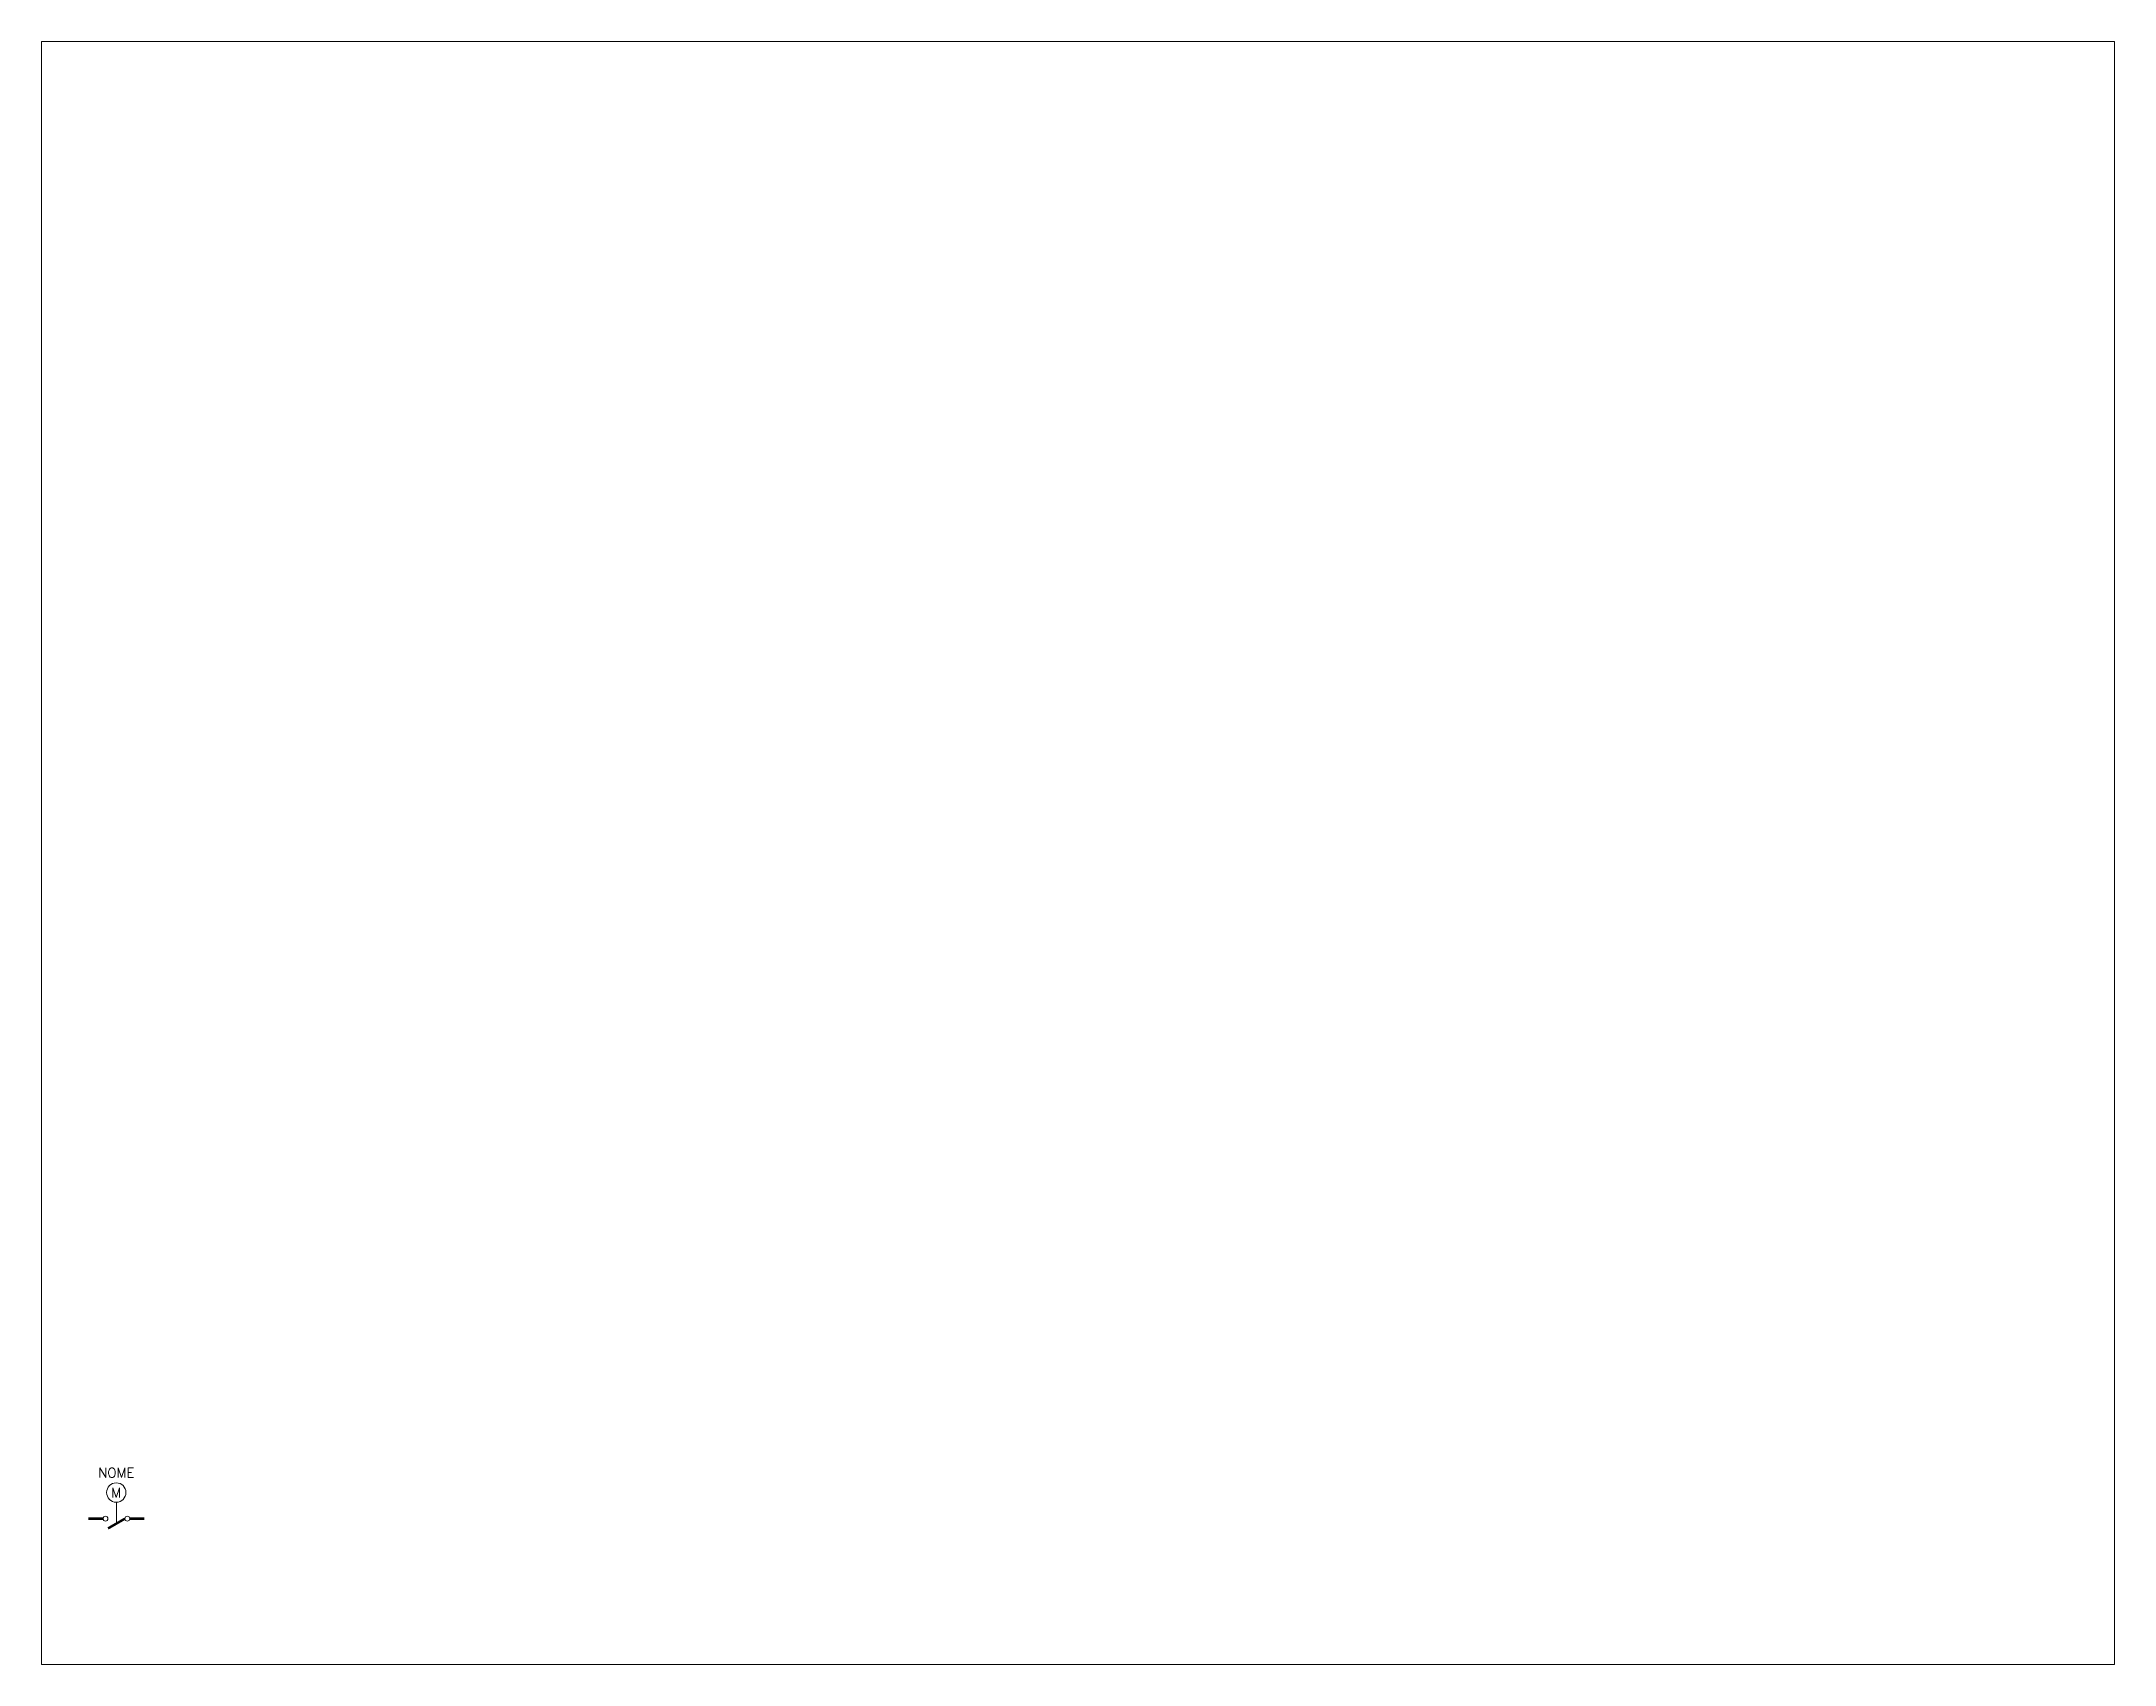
# Paper-space layout 'Layout1' of a CAD drawing. Extents: x 1.03 to 9.28, y 0.81 to 7.27.
# The model-space entities are those that its viewports show. They can reach past a viewport. Long polylines and large blocks are cut down to what shows.
import ezdxf
from ezdxf.enums import TextEntityAlignment as Align

# ---------------------------------------------------------------- set-up
doc = ezdxf.new("R2010")
doc.units = 0
doc.header["$LTSCALE"] = 10
doc.header["$MEASUREMENT"] = 0
doc.linetypes.add('DASHED', pattern=[0.75, 0.5, -0.25])
doc.layers.get('0').update_dxf_attribs({"linetype": 'CONTINUOUS'})
doc.styles.add('ROMANS', font='romans', dxfattribs={"height": 0.2})

msp = doc.modelspace()

# ---------------------------------------------------------------- linework, layer by layer
at = {"linetype": 'DASHED', "lineweight": 5, "ltscale": 0.25}
msp.add_lwpolyline([(11.82, 14.65), (11.82, 10.25)], dxfattribs=at)
at = {"color": 5, "const_width": 0.5}
for points in [[(9.05, 11.25), (6.05, 11.25)], [(17.55, 11.25), (14.55, 11.25)]]:
    msp.add_lwpolyline(points, dxfattribs=at)
at = {"color": 5, "linetype": 'Continuous', "lineweight": 5, "const_width": 0.5}
msp.add_lwpolyline([(10.08, 9.25), (13.55, 11.25)], dxfattribs=at)
at = {"linetype": 'Continuous', "lineweight": 5}
msp.add_circle((11.78, 16.65), 2, dxfattribs=at)
at = {"color": 7, "linetype": 'Continuous', "lineweight": 5}
for centre in [(9.55, 11.25), (14.05, 11.25)]:
    msp.add_circle(centre, 0.5, dxfattribs=at)

# ---------------------------------------------------------------- texts
at = {"linetype": 'Continuous', "lineweight": 5, "style": 'ROMANS'}
msp.add_text('M', height=2, dxfattribs=at).set_placement((11.78, 16.65), align=Align.MIDDLE_CENTER)
at = {"lineweight": 5, "style": 'ROMANS', "flags": 4}
msp.add_attdef('NOME', text='NOME', height=2, dxfattribs=at).set_placement((11.78, 20.73), align=Align.MIDDLE_CENTER)

psp = doc.layouts.get("Layout1")

# ---------------------------------------------------------------- viewports
at = {"layer": '0', "view_target_point": (-23.7891, -51.5)}
psp.add_viewport(center=(5.1562, 4.0382), size=(8.25, 6.461111), view_center_point=(233.7877, 200), view_height=334.634538, dxfattribs=at)

doc.saveas('drawing.dxf')
